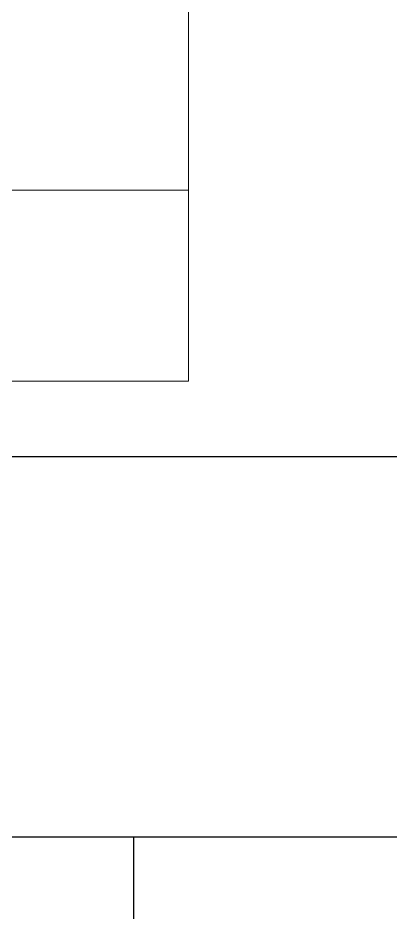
# Paper-space layout 'Sheet(2)' of a CAD drawing. Header units: metres. Extents: x -37 to 809, y -3 to 584.
# Drawn here: x 691.2 to 732.1, y -2.6 to 96 of the extents above; entities that cross this region are included whole.
import ezdxf
from ezdxf.enums import TextEntityAlignment as Align

# ---------------------------------------------------------------- set-up
doc = ezdxf.new("R2010")
doc.units = ezdxf.units.M
doc.layers.get('0').update_dxf_attribs({"color": 6})
for name, color, linetype in [('_User Miscellaneous1', 7, 'Continuous'), ('Notes', 7, 'Continuous'), ('SupportsUG_SP_EXT', 7, 'Continuous')]:
    doc.layers.add(name, color=color, linetype=linetype)
doc.styles.add('iecISOCP', font='isocp.shx')
doc.styles.get("Standard").update_dxf_attribs({"font": 'arial.ttf'})

# ---------------------------------------------------------------- blocks, each defined once
blk = doc.blocks.new('A1_FRAME_TITLE')
at = {"layer": 'Notes', "linetype": 'Continuous'}
blk.add_line((744.228, 5.973), (744.228, -3.027), dxfattribs=at)
at = {"layer": 'Notes', "linetype": 'Continuous', "flags": 128}
for points in [[(123.797, 47.618), (844.882, 47.618)], [(-11.549, 5.973), (844.882, 5.973)]]:
    blk.add_lwpolyline(points, dxfattribs=at)
blk.add_attdef('DRAFT_NUM', (9.354, 23.294), '', height=2.5, rotation=90)
at = {"layer": 'Notes', "style": 'iecISOCP', "flags": 8}
blk.add_attdef('VERSION_NO', text='', height=2.5, rotation=90, dxfattribs=at).set_placement((302.037, 43.812), align=Align.MIDDLE_CENTER)
at = {"layer": 'Notes', "style": 'iecISOCP'}
for tag, p in [('CAP_NO', (513.188, 43.457)), ('IE_NUM', (513.05, 37.81)), ('REF_No_1', (335.241, 32.31)), ('REF_1', (362.523, 32.31)), ('HV_SWITCH', (513.463, 32.163)), ('GEN_WO', (441.708, 31.763)), ('REF_No_2', (335.241, 26.31)), ('REF_2', (362.523, 26.31)), ('OH_WO', (441.708, 25.812)), ('UBD_REF', (513.05, 25.828)), ('REF_No_3', (335.241, 20.31)), ('REF_3', (362.523, 20.31)), ('UG_WO', (441.708, 20.052)), ('GIS_MAP_No', (513.05, 20.043)), ('REF_No_4', (335.241, 14.31)), ('REF_4', (362.523, 14.31)), ('SUB_WO', (441.708, 13.812)), ('HV_OP_DIAG', (513.326, 14.199)), ('LGA', (512.945, 7.777)), ('ExportID', (-11.467, 2.39))]:
    blk.add_attdef(tag, p, '', height=2.5, dxfattribs=at)
for tag, height, p in [('T1', 3.5, (684.374, 39.465)), ('T2', 3.5, (684.374, 34.346)), ('scale', 2.5, (567.756, 33.269)), ('T3', 3.5, (684.374, 28.92)), ('DRAWN', 2.5, (567.756, 24.931)), ('T4', 3.5, (684.374, 23.657)), ('T5', 3.5, (684.374, 18.231)), ('REV', 5, (840.569, 17.095)), ('DATE', 2.5, (567.756, 16.88)), ('T6', 3.5, (684.374, 12.969)), ('CHD', 2.5, (567.756, 8.372)), ('DESIGN', 2.5, (605.617, 9.155))]:
    blk.add_attdef(tag, text='', height=height, dxfattribs=at).set_placement(p, align=Align.CENTER)
blk.add_attdef('NUM', text='', height=7, dxfattribs=at).set_placement((812.882, 20.118), align=Align.MIDDLE_CENTER)
for tag, p in [('NS', (811.227, 8.119)), ('SHTS', (825.927, 8.119))]:
    blk.add_attdef(tag, text='', height=2.5, dxfattribs=at).set_placement(p, align=Align.MIDDLE)
at = {"layer": 'Notes', "style": 'iecISOCP', "flags": 1}
for tag, p in [('ProjectType', (-6.374, -26.797)), ('ProjectNumber', (3.011, -26.818)), ('DrawingNumber', (14.965, -26.803)), ('ProjectDescription', (27.015, -26.825)), ('ExportDate', (39.735, -26.789)), ('ExportUserName', (48.606, -26.8)), ('DesignerCompanyName', (60.935, -26.793)), ('ExportAreaOfInterest', (76.551, -26.813)), ('GIS_SUCCESS', (91.448, -26.78)), ('CAD_SUCCESS', (101.24, -26.783)), ('DEPOTCODE', (111.557, -26.877)), ('ExportCategories', (119.534, -26.797)), ('Comments', (133.836, -26.883))]:
    blk.add_attdef(tag, p, '', height=1, dxfattribs=at)
blk = doc.blocks.new('*T795')
at = {"layer": 'Defpoints', "color": 8, "linetype": 'ByBlock', "lineweight": 0, "transparency": 16777216}
for p, q in [((0, 0), (127.556, 0)), ((0, 0), (0, -106.736)), ((127.556, 0), (127.556, -106.736)), ((0, -4.867), (127.556, -4.867)), ((34.225, -4.867), (34.225, -106.736)), ((0, -14.867), (127.556, -14.867)), ((0, -24.867), (127.556, -24.867)), ((0, -34.867), (127.556, -34.867)), ((0, -44.867), (127.556, -44.867)), ((0, -54.867), (127.556, -54.867)), ((0, -64.867), (127.556, -64.867)), ((0, -85.801), (127.556, -85.801)), ((0, -106.736), (127.556, -106.736))]:
    blk.add_line(p, q, dxfattribs=at)
at = {"layer": '_User Miscellaneous1', "color": 0, "linetype": 'Continuous', "transparency": 16777216, "char_height": 2}
for s, insert, width, attachment_point in [('{\\LLV & SL CIRCUIT LEGEND}', (63.778, -2.433), 125.55633, 5), ('EXISTING OVERHEAD CONDUCTOR', (35.225, -9.867), 91.33133, 4), ('EXISTING UNDERGROUND MAINS', (35.225, -19.867), 91.33133, 4), ('LAY 240mm² Al 4c XLPE/PVC Cable\\PR.L. = 1086m        C.L. = 1290m', (35.225, -29.867), 91.33133, 4), ('LAY 50mm² Cu 4c XLPE/PVC Cable\\PR.L. = 30m        C.L. = 40m', (35.225, -39.867), 91.33133, 4), ('LAY 2x16mm² Cu 1c PVC/PVC IN 50mm UPVC CONDUIT\\PR.L = 439m    C.L = 965m', (35.225, -49.867), 91.33133, 4), ('BOND NEUTRAL TO EARTH', (35.225, -59.867), 91.33133, 4), ('PHOTO ELECTRIC CONTROLLED \\PNEW STREETLIGHT LANTERN NUMBER\\PNEW COLUMN NUMBER', (35.225, -75.334), 91.33133, 4), ('PHOTO ELECTRIC CONTROLLED \\PEXISTING STREETLIGHT LANTERN NUMBER\\PEXISTING POLE NUMBER', (35.225, -96.269), 91.33133, 4)]:
    blk.add_mtext(s, dxfattribs=dict(at, insert=insert, width=width, attachment_point=attachment_point))

psp = doc.layouts.new('Sheet(2)')

# ---------------------------------------------------------------- block references
psp.add_blockref('*T795', (582.328, 162.996))
at = {"layer": 'SupportsUG_SP_EXT', "xscale": 0.958}
psp.add_blockref('A1_FRAME_TITLE', (-9.082, 0.394), dxfattribs=at)

doc.saveas('drawing.dxf')
